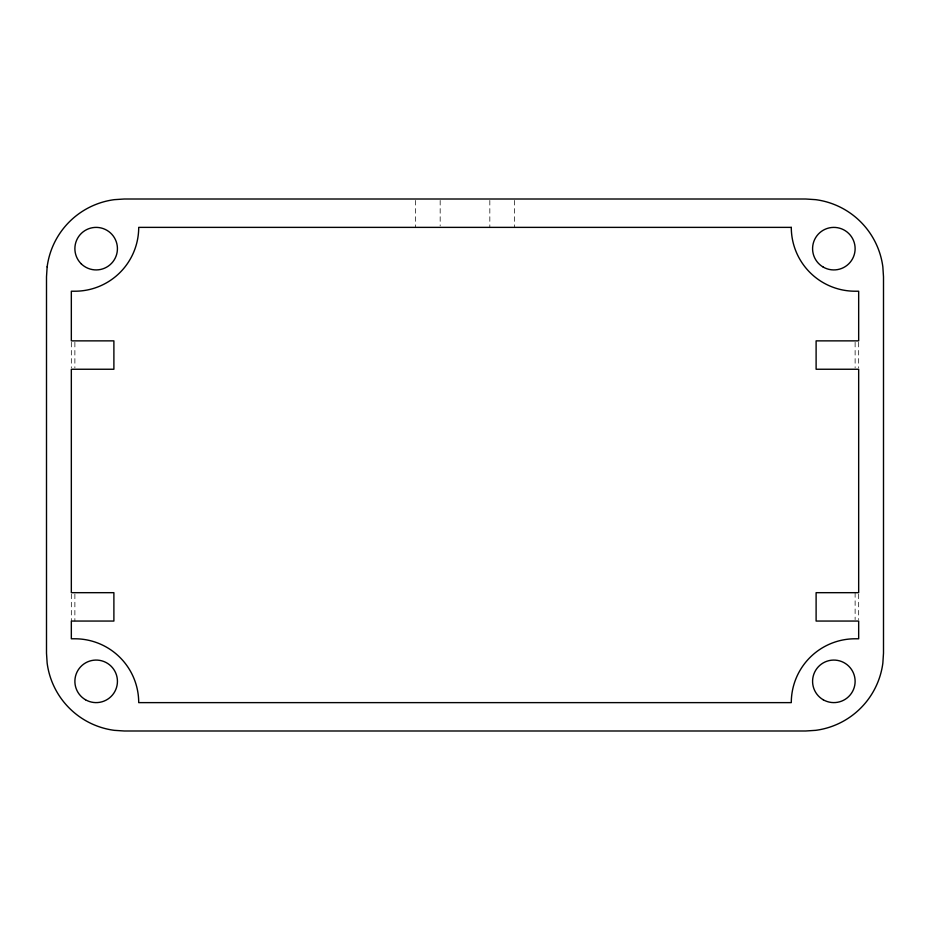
<?xml version="1.0" encoding="UTF-8"?>
<svg xmlns="http://www.w3.org/2000/svg" width="930" height="930" viewBox="0 0 930 930"><rect width="100%" height="100%" fill="white"/><g stroke="black" fill="none" stroke-linecap="round" stroke-linejoin="round"><path stroke-width="0.7" stroke-dasharray="4.65 3.49" d="M858.669 342.287L858.669 367.827M858.669 594.096L858.669 619.636M855.123 342.287L855.123 367.827M855.123 592.677L855.123 619.636M514.65 200.427L514.65 227.373M489.831 200.427L489.831 227.373M440.169 200.427L440.169 225.955M415.35 200.427L415.35 227.373M74.877 342.287L74.877 367.827M74.877 594.096L74.877 621.054M71.331 342.287L71.331 367.827M71.331 594.096L71.331 621.054"/><path stroke-width="1.4" d="M47.151 266.84L46.5 276.803L46.5 653.197L47.151 663.16A78.039 78.039 0 0 0 114.344 730.341L124.295 730.992L805.706 730.992L815.657 730.341A78.039 78.039 0 0 0 882.849 663.16L883.5 653.197L883.5 276.803L882.849 266.84A78.039 78.039 0 0 0 815.657 199.659L805.706 199.008L124.295 199.008L114.344 199.659A78.039 78.039 0 0 0 47.151 266.84M791.29 227.373L138.709 227.373A63.845 63.845 0 0 1 74.877 291.218L71.331 291.218L71.331 340.868L113.89 340.868L113.89 369.245L71.331 369.245L71.331 592.677L113.89 592.677L113.89 621.054L71.331 621.054L71.331 638.782L74.877 638.782A63.845 63.845 0 0 1 138.709 702.627L791.29 702.627A63.845 63.845 0 0 1 855.123 638.782L858.669 638.782L858.669 621.054L816.11 621.054L816.11 592.677L858.669 592.677L858.669 369.245L816.11 369.245L816.11 340.868L858.669 340.868L858.669 291.218L855.123 291.218A63.845 63.845 0 0 1 791.29 227.373M85.514 699.767A21.285 21.285 0 0 0 117.436 681.341A21.285 21.285 0 0 0 85.514 662.916A21.285 21.285 0 0 0 85.514 699.767M823.213 267.084A21.285 21.285 0 0 0 855.123 248.659A21.285 21.285 0 0 0 823.213 230.233A21.285 21.285 0 0 0 823.213 267.084M81.108 263.702A21.285 21.285 0 0 0 116.703 254.169A21.285 21.285 0 0 0 90.64 228.106A21.285 21.285 0 0 0 81.108 263.702M823.213 699.767A21.285 21.285 0 0 0 855.123 681.341A21.285 21.285 0 0 0 823.213 662.916A21.285 21.285 0 0 0 823.213 699.767"/></g></svg>
